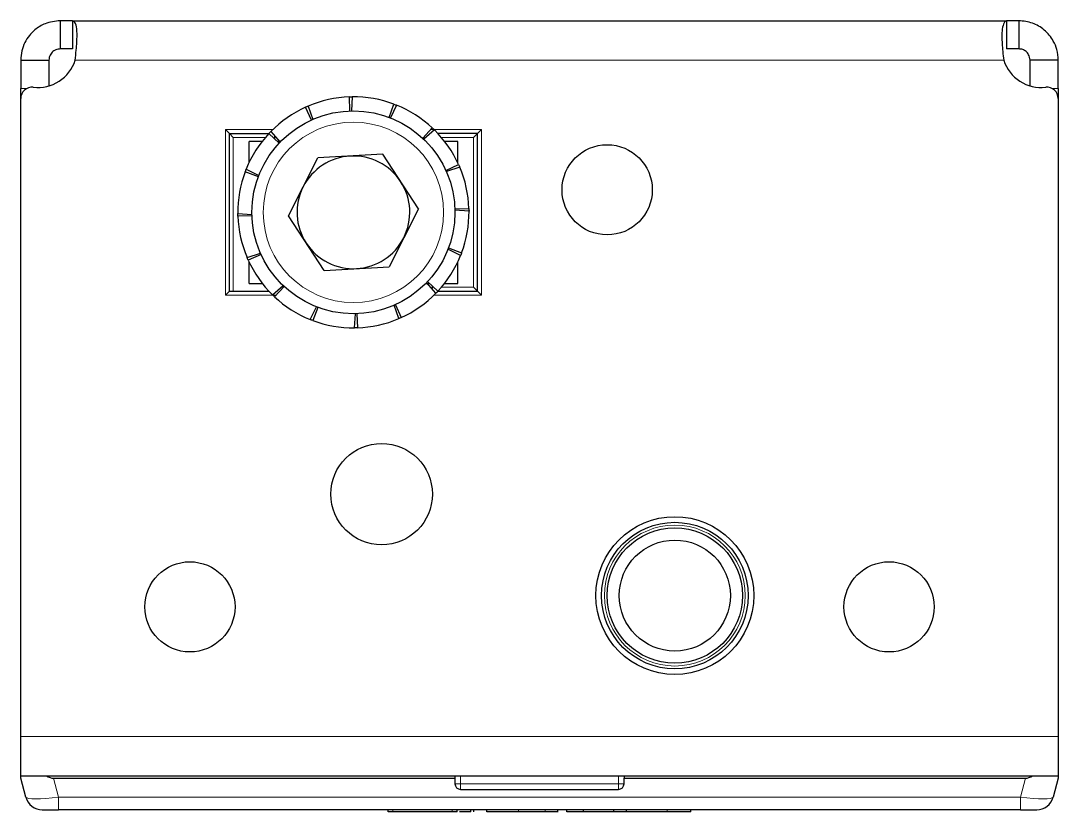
# Model space of a CAD drawing. Header units: millimetres. Extents: x -99 to 5525, y -1571 to 657.
# Drawn here: x 1443.6 to 1535.6, y -1570.9 to -1500.7 of the extents above; entities that cross this region are included whole.
import ezdxf

# ---------------------------------------------------------------- set-up
doc = ezdxf.new("R2010")
doc.units = ezdxf.units.MM

msp = doc.modelspace()

# ---------------------------------------------------------------- linework, layer by layer
at = {"color": 7, "linetype": 'Continuous', "lineweight": 25}
for p, q in [((1447.147, -1500.722), (1447.147, -1503.222)), ((1448.234, -1500.722), (1447.147, -1500.722)), ((1448.234, -1500.722), (1448.234, -1503.222)), ((1448.234, -1500.722), (1531.061, -1500.722)), ((1531.061, -1500.722), (1531.061, -1503.222)), ((1532.147, -1500.722), (1531.061, -1500.722)), ((1532.147, -1500.722), (1532.147, -1503.222)), ((1448.234, -1503.222), (1447.147, -1503.222)), ((1532.147, -1503.222), (1531.061, -1503.222)), ((1443.647, -1504.222), (1446.147, -1504.222)), ((1443.647, -1504.222), (1443.647, -1506.725)), ((1446.147, -1504.222), (1446.147, -1506.504)), ((1535.647, -1504.222), (1533.147, -1504.222)), ((1533.147, -1506.504), (1533.147, -1504.222)), ((1535.647, -1506.725), (1535.647, -1504.222)), ((1443.647, -1507.622), (1443.647, -1506.725)), ((1535.647, -1506.725), (1535.647, -1507.622)), ((1443.647, -1564.222), (1443.647, -1507.622)), ((1472.841, -1508.727), (1472.798, -1507.477)), ((1473.048, -1507.472), (1472.967, -1508.723)), ((1535.647, -1507.622), (1535.647, -1564.222)), ((1469.422, -1509.529), (1468.905, -1508.391)), ((1469.133, -1508.29), (1469.537, -1509.478)), ((1476.307, -1509.294), (1476.745, -1508.124)), ((1476.978, -1508.214), (1476.424, -1509.339)), ((1461.797, -1510.372), (1462.147, -1510.722)), ((1465.83, -1510.544), (1466.657, -1511.487)), ((1479.291, -1511.145), (1480.144, -1510.231)), ((1480.325, -1510.404), (1479.382, -1511.231)), ((1484.147, -1510.722), (1484.497, -1510.372)), ((1462.147, -1510.722), (1465.66, -1510.722)), ((1462.147, -1524.722), (1462.147, -1510.722)), ((1462.147, -1510.722), (1462.497, -1511.072)), ((1463.897, -1513.306), (1463.897, -1511.422)), ((1465.062, -1511.422), (1463.897, -1511.422)), ((1466.57, -1511.578), (1465.657, -1510.725)), ((1466.147, -1510.972), (1466.147, -1511.183)), ((1466.72, -1511.422), (1466.403, -1511.422)), ((1484.147, -1510.722), (1480.635, -1510.722)), ((1482.397, -1511.422), (1481.233, -1511.422)), ((1482.397, -1513.306), (1482.397, -1511.422)), ((1483.797, -1511.072), (1484.147, -1510.722)), ((1484.147, -1524.722), (1484.147, -1510.722)), ((1467.383, -1518.038), (1469.991, -1512.887)), ((1475.755, -1512.571), (1469.991, -1512.887)), ((1478.912, -1517.405), (1475.755, -1512.571)), ((1464.72, -1514.562), (1463.55, -1514.124)), ((1463.64, -1513.891), (1464.765, -1514.445)), ((1481.34, -1513.996), (1482.478, -1513.479)), ((1482.579, -1513.708), (1481.391, -1514.111)), ((1462.898, -1517.821), (1464.149, -1517.902)), ((1478.912, -1517.405), (1476.304, -1522.556)), ((1482.142, -1517.415), (1483.391, -1517.373)), ((1483.397, -1517.622), (1482.146, -1517.541)), ((1464.153, -1518.028), (1462.903, -1518.07)), ((1470.539, -1522.872), (1467.383, -1518.038)), ((1463.716, -1521.736), (1464.903, -1521.332)), ((1464.954, -1521.447), (1463.817, -1521.964)), ((1482.655, -1521.552), (1481.53, -1520.998)), ((1481.575, -1520.881), (1482.745, -1521.319)), ((1463.897, -1524.022), (1463.897, -1522.137)), ((1470.539, -1522.872), (1476.304, -1522.556)), ((1482.397, -1524.022), (1482.397, -1522.137)), ((1463.897, -1524.022), (1465.062, -1524.022)), ((1465.97, -1525.039), (1466.913, -1524.212)), ((1467.004, -1524.298), (1466.15, -1525.212)), ((1479.575, -1524.022), (1479.892, -1524.022)), ((1480.465, -1524.899), (1479.638, -1523.956)), ((1479.724, -1523.865), (1480.638, -1524.719)), ((1480.147, -1524.472), (1480.147, -1524.26)), ((1481.233, -1524.022), (1482.397, -1524.022)), ((1483.797, -1524.372), (1484.147, -1524.722)), ((1461.797, -1525.072), (1462.147, -1524.722)), ((1462.147, -1524.722), (1465.66, -1524.722)), ((1480.635, -1524.722), (1484.147, -1524.722)), ((1484.147, -1524.722), (1484.497, -1525.072)), ((1469.317, -1527.229), (1469.871, -1526.104)), ((1469.988, -1526.149), (1469.549, -1527.319)), ((1477.161, -1527.153), (1476.758, -1525.966)), ((1476.873, -1525.914), (1477.39, -1527.052)), ((1473.247, -1527.971), (1473.328, -1526.72)), ((1473.454, -1526.716), (1473.496, -1527.966)), ((1443.647, -1567.722), (1443.647, -1564.222)), ((1535.647, -1564.222), (1535.647, -1567.722)), ((1443.647, -1567.922), (1443.647, -1567.722)), ((1443.647, -1567.722), (1535.647, -1567.722)), ((1444.1, -1569.61), (1443.647, -1567.922)), ((1446.545, -1567.922), (1482.147, -1567.922)), ((1482.147, -1567.722), (1482.147, -1567.922)), ((1482.147, -1567.922), (1482.147, -1568.422)), ((1497.147, -1567.722), (1497.147, -1567.922)), ((1497.147, -1568.422), (1497.147, -1567.922)), ((1497.147, -1567.922), (1532.75, -1567.922)), ((1535.647, -1567.922), (1535.195, -1569.61)), ((1535.647, -1567.722), (1535.647, -1567.922)), ((1482.647, -1568.922), (1496.647, -1568.922)), ((1445.549, -1570.722), (1446.998, -1570.722)), ((1532.297, -1570.722), (1446.998, -1570.722)), ((1476.22, -1570.922), (1476.22, -1570.722)), ((1481.899, -1570.922), (1476.654, -1570.922)), ((1482.333, -1570.922), (1482.333, -1570.722)), ((1483.57, -1570.922), (1483.57, -1570.722)), ((1483.823, -1570.922), (1483.823, -1570.722)), ((1484.965, -1570.922), (1484.965, -1570.722)), ((1487.794, -1570.922), (1484.965, -1570.922)), ((1491.261, -1570.947), (1491.261, -1570.722)), ((1492.074, -1570.922), (1492.074, -1570.722)), ((1493.561, -1570.922), (1492.074, -1570.922)), ((1493.561, -1570.922), (1493.561, -1570.722)), ((1496.229, -1570.922), (1493.561, -1570.922)), ((1496.229, -1570.922), (1496.229, -1570.722)), ((1497.36, -1570.922), (1496.229, -1570.922)), ((1497.36, -1570.922), (1497.36, -1570.722)), ((1497.419, -1570.922), (1497.36, -1570.922)), ((1503.075, -1570.922), (1503.075, -1570.722)), ((1532.297, -1570.722), (1533.746, -1570.722))]:
    msp.add_line(p, q, dxfattribs=at)
at = {"color": 8, "linetype": 'Continuous', "lineweight": 18}
for p, q in [((1448.479, -1504.222), (1530.815, -1504.222)), ((1443.647, -1506.725), (1444.207, -1506.725)), ((1535.088, -1506.725), (1535.647, -1506.725)), ((1461.797, -1510.372), (1466.003, -1510.372)), ((1461.797, -1525.072), (1461.797, -1510.372)), ((1480.013, -1510.372), (1484.497, -1510.372)), ((1484.497, -1510.372), (1484.497, -1525.072)), ((1465.347, -1511.072), (1462.497, -1511.072)), ((1462.497, -1511.072), (1462.497, -1524.722)), ((1483.797, -1511.072), (1480.947, -1511.072)), ((1483.797, -1524.372), (1483.797, -1511.072)), ((1480.947, -1524.372), (1483.797, -1524.372)), ((1466.282, -1525.072), (1461.797, -1525.072)), ((1484.497, -1525.072), (1480.292, -1525.072)), ((1443.647, -1564.222), (1535.647, -1564.222)), ((1446.545, -1567.922), (1446.998, -1569.61)), ((1482.647, -1568.422), (1482.147, -1568.422)), ((1482.647, -1567.722), (1482.647, -1568.422)), ((1482.647, -1568.422), (1482.647, -1568.922)), ((1482.647, -1568.422), (1496.647, -1568.422)), ((1496.647, -1568.422), (1496.647, -1567.722)), ((1496.647, -1568.422), (1497.147, -1568.422)), ((1496.647, -1568.422), (1496.647, -1568.922)), ((1532.297, -1569.61), (1532.75, -1567.922)), ((1446.998, -1569.61), (1532.297, -1569.61)), ((1446.998, -1569.61), (1446.998, -1570.722)), ((1532.297, -1570.722), (1532.297, -1569.61)), ((1476.654, -1570.922), (1476.654, -1570.722)), ((1481.899, -1570.922), (1481.899, -1570.722)), ((1487.794, -1570.922), (1487.794, -1570.722)), ((1490.155, -1570.922), (1490.155, -1570.722)), ((1500.965, -1570.922), (1500.965, -1570.722))]:
    msp.add_line(p, q, dxfattribs=at)
at = {"color": 7, "linetype": 'Continuous', "lineweight": 25}
for centre, radius in [((1473.147, -1517.722), 9), ((1495.647, -1515.722), 4), ((1475.647, -1542.722), 4.5), ((1501.647, -1551.722), 7), ((1501.647, -1551.722), 6.5), ((1501.647, -1551.722), 6), ((1501.647, -1551.722), 4.925), ((1458.647, -1552.722), 4), ((1520.647, -1552.722), 4)]:
    msp.add_circle(centre, radius, dxfattribs=at)
at = {"color": 8, "linetype": 'Continuous', "lineweight": 18}
for centre, radius in [((1473.147, -1517.722), 8), ((1501.647, -1551.722), 6.25)]:
    msp.add_circle(centre, radius, dxfattribs=at)
at = {"color": 7, "linetype": 'Continuous', "lineweight": 25}
for centre, radius, start, end in [((1445.147, -1503.15), 3.5, 263.62063, 342.17471), ((1534.147, -1503.15), 3.5, 197.82529, 276.37937), ((1444.647, -1507.622), 1, 83.62063, 180), ((1534.647, -1507.622), 1, 360, 96.37937), ((1473.147, -1517.722), 10.25, 91.95052, 113.05461), ((1473.147, -1517.722), 10.25, 69.45052, 90.55461), ((1473.147, -1517.722), 10.25, 114.45052, 135.55461), ((1473.147, -1517.722), 10.25, 46.95052, 68.05461), ((1473.147, -1517.722), 10.25, 24.45052, 45.55461), ((1473.147, -1517.722), 10.25, 136.95052, 158.05461), ((1473.147, -1517.722), 5, 93.14553, 153.14553), ((1473.147, -1517.722), 5, 33.14553, 93.14553), ((1473.147, -1517.722), 10.25, 159.45052, 180.55461), ((1473.147, -1517.722), 10.25, 1.95052, 23.05461), ((1473.147, -1517.722), 5, 333.14553, 33.14553), ((1473.147, -1517.722), 5, 153.14553, 213.14553), ((1473.147, -1517.722), 10.25, 339.45052, 0.55461), ((1473.147, -1517.722), 10.25, 181.95052, 203.05461), ((1473.147, -1517.722), 5, 213.14553, 273.14553), ((1473.147, -1517.722), 5, 273.14553, 333.14553), ((1473.147, -1517.722), 10.25, 316.95052, 338.05461), ((1473.147, -1517.722), 10.25, 204.45052, 225.55461), ((1473.147, -1517.722), 10.25, 226.95052, 248.05461), ((1473.147, -1517.722), 10.25, 294.45052, 315.55461), ((1473.147, -1517.722), 10.25, 271.95052, 293.05461), ((1473.147, -1517.722), 10.25, 249.45052, 270.55461), ((1482.647, -1568.422), 0.5, 180, 270), ((1496.647, -1568.422), 0.5, 270, 0), ((1445.549, -1569.222), 1.5, 195, 270), ((1533.746, -1569.222), 1.5, 270, 345)]:
    msp.add_arc(centre, radius, start, end, dxfattribs=at)
for centre, major_axis, start_param, end_param in [((1443.647, -1556.33), (3.099, -11.565), 6.030113, 6.216148), ((1535.647, -1556.33), (-3.099, -11.565), 0.067037, 0.253072)]:
    msp.add_ellipse(centre, major_axis=major_axis, ratio=0.250563, start_param=start_param, end_param=end_param, dxfattribs=at)
at = {"color": 8, "linetype": 'Continuous', "lineweight": 18}
for centre, major_axis, start_param, end_param in [((1447.102, -1569.222), (3.003, 0.382), 3.158333, 4.662092), ((1532.193, -1569.222), (3.003, -0.382), 4.762686, 6.266445)]:
    msp.add_ellipse(centre, major_axis=major_axis, ratio=0.123038, start_param=start_param, end_param=end_param, dxfattribs=at)
at = {"color": 7, "linetype": 'Continuous', "lineweight": 25}
for points, knots in [([(1447.147, -1500.722), (1446.691, -1500.772), (1445.886, -1500.862), (1444.976, -1501.431), (1444.385, -1502.031), (1443.984, -1502.663), (1443.703, -1503.407), (1443.666, -1503.945), (1443.647, -1504.222)], [0, 0, 0, 0, 0.254149, 0.448213, 0.574908, 0.708872, 0.850468, 1, 1, 1, 1]), ([(1448.479, -1504.222), (1448.509, -1503.927), (1448.566, -1503.375), (1448.634, -1502.473), (1448.657, -1501.59), (1448.52, -1500.865), (1448.331, -1500.771), (1448.234, -1500.722)], [0, 0, 0, 0, 0.16069, 0.301312, 0.521951, 0.753573, 1, 1, 1, 1]), ([(1531.061, -1500.722), (1531.008, -1500.738), (1530.908, -1500.77), (1530.761, -1501.054), (1530.659, -1501.515), (1530.643, -1502.144), (1530.663, -1502.759), (1530.718, -1503.465), (1530.782, -1503.966), (1530.815, -1504.222)], [0, 0, 0, 0, 0.1440667, 0.2712756, 0.4749075, 0.5979974, 0.7263376, 0.8602454, 1, 1, 1, 1]), ([(1535.647, -1504.222), (1535.623, -1503.906), (1535.576, -1503.315), (1535.177, -1502.37), (1534.464, -1501.503), (1533.366, -1500.846), (1532.561, -1500.764), (1532.147, -1500.722)], [0, 0, 0, 0, 0.17084, 0.319217, 0.548103, 0.767822, 1, 1, 1, 1]), ([(1447.147, -1503.222), (1447.02, -1503.234), (1446.807, -1503.256), (1446.538, -1503.414), (1446.36, -1503.593), (1446.244, -1503.776), (1446.163, -1503.992), (1446.153, -1504.143), (1446.147, -1504.222)], [0, 0, 0, 0, 0.296302, 0.497469, 0.615497, 0.73607, 0.863114, 1, 1, 1, 1]), ([(1533.147, -1504.222), (1533.14, -1504.131), (1533.127, -1503.964), (1533.034, -1503.743), (1532.919, -1503.576), (1532.788, -1503.448), (1532.649, -1503.351), (1532.425, -1503.245), (1532.262, -1503.231), (1532.147, -1503.222)], [0, 0, 0, 0, 0.1543587, 0.2872828, 0.4004353, 0.4965437, 0.6043139, 0.7231511, 1, 1, 1, 1]), ([(1472.798, -1507.477), (1472.84, -1507.476), (1472.903, -1507.474), (1472.986, -1507.473), (1473.027, -1507.472), (1473.048, -1507.472)], [0, 0, 0, 0, 0.499981, 0.749988, 1, 1, 1, 1]), ([(1468.905, -1508.391), (1468.943, -1508.374), (1469, -1508.348), (1469.076, -1508.315), (1469.114, -1508.298), (1469.133, -1508.29)], [0, 0, 0, 0, 0.499981, 0.749988, 1, 1, 1, 1]), ([(1476.745, -1508.124), (1476.784, -1508.139), (1476.843, -1508.161), (1476.92, -1508.191), (1476.959, -1508.207), (1476.978, -1508.214)], [0, 0, 0, 0, 0.499981, 0.749988, 1, 1, 1, 1]), ([(1465.657, -1510.725), (1465.686, -1510.694), (1465.728, -1510.649), (1465.786, -1510.589), (1465.815, -1510.559), (1465.83, -1510.544)], [0, 0, 0, 0, 0.499981, 0.749988, 1, 1, 1, 1]), ([(1480.144, -1510.231), (1480.175, -1510.26), (1480.22, -1510.303), (1480.28, -1510.36), (1480.31, -1510.389), (1480.325, -1510.404)], [0, 0, 0, 0, 0.499981, 0.749988, 1, 1, 1, 1]), ([(1463.55, -1514.124), (1463.564, -1514.085), (1463.586, -1514.026), (1463.617, -1513.949), (1463.632, -1513.91), (1463.64, -1513.891)], [0, 0, 0, 0, 0.499981, 0.749988, 1, 1, 1, 1]), ([(1482.478, -1513.479), (1482.495, -1513.517), (1482.521, -1513.574), (1482.554, -1513.65), (1482.571, -1513.688), (1482.579, -1513.708)], [0, 0, 0, 0, 0.499981, 0.749988, 1, 1, 1, 1]), ([(1462.903, -1518.07), (1462.902, -1518.029), (1462.9, -1517.966), (1462.899, -1517.883), (1462.898, -1517.842), (1462.898, -1517.821)], [0, 0, 0, 0, 0.499981, 0.749988, 1, 1, 1, 1]), ([(1483.391, -1517.373), (1483.393, -1517.414), (1483.395, -1517.477), (1483.396, -1517.56), (1483.397, -1517.602), (1483.397, -1517.622)], [0, 0, 0, 0, 0.499981, 0.749988, 1, 1, 1, 1]), ([(1482.745, -1521.319), (1482.73, -1521.358), (1482.708, -1521.417), (1482.678, -1521.494), (1482.662, -1521.533), (1482.655, -1521.552)], [0, 0, 0, 0, 0.499981, 0.749988, 1, 1, 1, 1]), ([(1463.817, -1521.964), (1463.799, -1521.926), (1463.774, -1521.869), (1463.741, -1521.793), (1463.724, -1521.755), (1463.716, -1521.736)], [0, 0, 0, 0, 0.499981, 0.749988, 1, 1, 1, 1]), ([(1466.15, -1525.212), (1466.12, -1525.183), (1466.075, -1525.141), (1466.015, -1525.083), (1465.985, -1525.054), (1465.97, -1525.039)], [0, 0, 0, 0, 0.4999808, 0.7499881, 1, 1, 1, 1]), ([(1480.638, -1524.719), (1480.609, -1524.749), (1480.566, -1524.794), (1480.509, -1524.854), (1480.48, -1524.884), (1480.465, -1524.899)], [0, 0, 0, 0, 0.499981, 0.749988, 1, 1, 1, 1]), ([(1477.39, -1527.052), (1477.352, -1527.069), (1477.295, -1527.095), (1477.219, -1527.128), (1477.18, -1527.145), (1477.161, -1527.153)], [0, 0, 0, 0, 0.499981, 0.749988, 1, 1, 1, 1]), ([(1469.549, -1527.319), (1469.511, -1527.305), (1469.452, -1527.282), (1469.375, -1527.252), (1469.336, -1527.237), (1469.317, -1527.229)], [0, 0, 0, 0, 0.4999808, 0.7499881, 1, 1, 1, 1]), ([(1473.496, -1527.966), (1473.455, -1527.967), (1473.392, -1527.969), (1473.309, -1527.97), (1473.267, -1527.971), (1473.247, -1527.971)], [0, 0, 0, 0, 0.499981, 0.749988, 1, 1, 1, 1]), ([(1476.654, -1570.922), (1476.59, -1570.922), (1476.462, -1570.922), (1476.321, -1570.922), (1476.235, -1570.922), (1476.225, -1570.922), (1476.22, -1570.922)], [0, 0, 0, 0, 0.281303, 0.555629, 0.773878, 1, 1, 1, 1]), ([(1482.333, -1570.922), (1482.325, -1570.922), (1482.308, -1570.922), (1482.192, -1570.922), (1482.051, -1570.922), (1481.95, -1570.922), (1481.899, -1570.922)], [0, 0, 0, 0, 0.285248, 0.560563, 0.777151, 1, 1, 1, 1]), ([(1483.57, -1570.922), (1483.518, -1570.922), (1483.408, -1570.922), (1483.108, -1570.922), (1482.824, -1570.922), (1482.619, -1570.922), (1482.554, -1570.922)], [0, 0, 0, 0, 0.255277, 0.538303, 0.854078, 1, 1, 1, 1]), ([(1483.393, -1570.922), (1483.28, -1570.922), (1483.036, -1570.922), (1482.731, -1570.922), (1482.555, -1570.922), (1482.554, -1570.922)], [0, 0, 0, 0, 0.466249, 0.997338, 1, 1, 1, 1]), ([(1490.155, -1570.922), (1489.997, -1570.922), (1489.638, -1570.922), (1488.838, -1570.922), (1488.206, -1570.922), (1487.794, -1570.922)], [0, 0, 0, 0, 0.2167419, 0.4896426, 1, 1, 1, 1]), ([(1491.245, -1570.922), (1491.25, -1570.922), (1491.277, -1570.922), (1491.12, -1570.922), (1490.752, -1570.922), (1490.366, -1570.922), (1490.155, -1570.922)], [0, 0, 0, 0, 0.061615, 0.333035, 0.637399, 1, 1, 1, 1]), ([(1500.965, -1570.922), (1500.464, -1570.922), (1499.528, -1570.922), (1498.336, -1570.922), (1497.61, -1570.922), (1497.43, -1570.922), (1497.419, -1570.922)], [0, 0, 0, 0, 0.381983, 0.713352, 0.984017, 1, 1, 1, 1]), ([(1503.075, -1570.922), (1502.705, -1570.922), (1502.016, -1570.922), (1501.298, -1570.922), (1500.965, -1570.922)], [0, 0, 0, 0, 0.5368, 1, 1, 1, 1])]:
    msp.add_open_spline(points, degree=3, knots=knots, dxfattribs=at)

doc.saveas('drawing.dxf')
